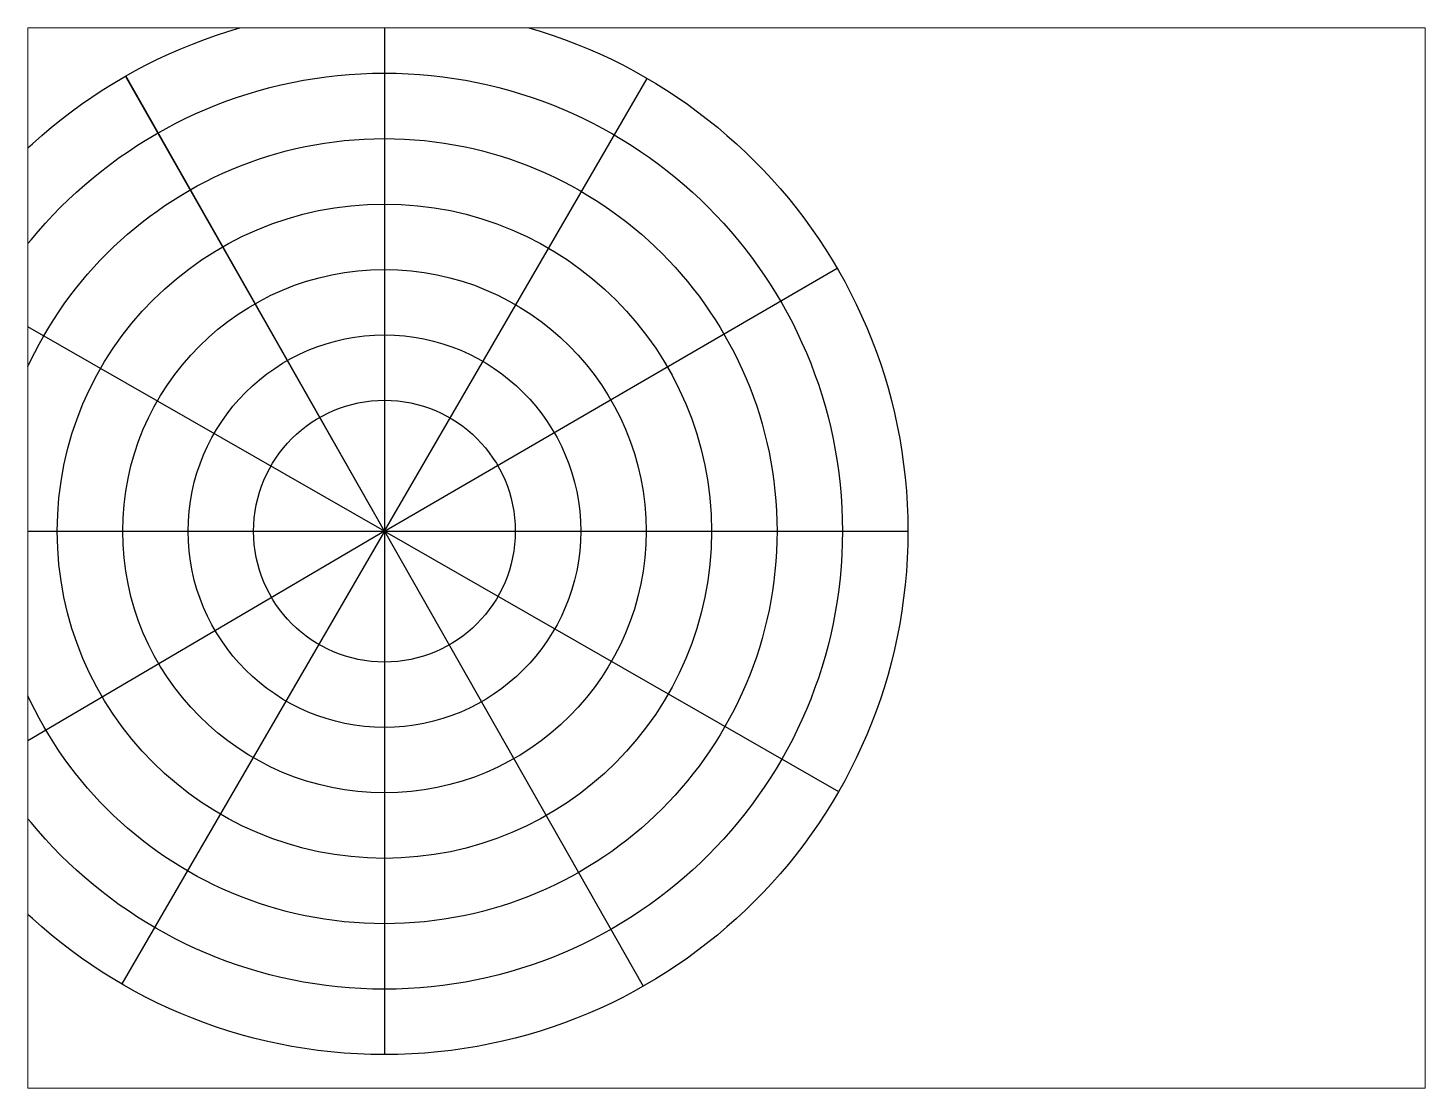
# Paper-space layout '布局2' of a CAD drawing. Header units: millimetres. Extents: x 26 to 231, y 20 to 176.
# The model-space entities are those that its viewports show. They can reach past a viewport. Long polylines and large blocks are cut down to what shows.
import ezdxf

# ---------------------------------------------------------------- set-up
doc = ezdxf.new("R2010")
doc.units = ezdxf.units.MM

msp = doc.modelspace()

# ---------------------------------------------------------------- linework, layer by layer
at = {"lineweight": 30}
for p, q in [((-251.4, 2960.5), (-251.4, 2160.5)), ((-251.4, 2560.5), (-449.2, 2908.2)), ((-251.4, 2560.5), (-448.9, 2908.4)), ((-251.4, 2560.5), (-50.7, 2906.5)), ((-251.4, 2560.5), (-598.4, 2759.5)), ((-251.4, 2560.5), (94.5, 2761.4)), ((-651.4, 2560.5), (148.6, 2560.5)), ((-251.4, 2560.5), (-596.2, 2357.7)), ((-251.4, 2560.5), (-452.1, 2214.5)), ((-251.4, 2560.5), (-452.1, 2214.5)), ((-251.4, 2560.5), (-452.1, 2214.5)), ((-251.4, 2560.5), (95.6, 2361.6)), ((-251.4, 2560.5), (-53.7, 2212.8))]:
    msp.add_line(p, q, dxfattribs=at)
for radius in [400, 350, 300, 250, 200, 150, 100]:
    msp.add_circle((-251.4, 2560.5), radius, dxfattribs=at)

psp = doc.layouts.new('布局2')

# ---------------------------------------------------------------- viewports
at = {"layer": '0'}
psp.add_viewport(center=(128.5, 97.5), size=(205.6, 156), view_center_point=(10, 2540), view_height=810.084, dxfattribs=at)

doc.saveas('drawing.dxf')
